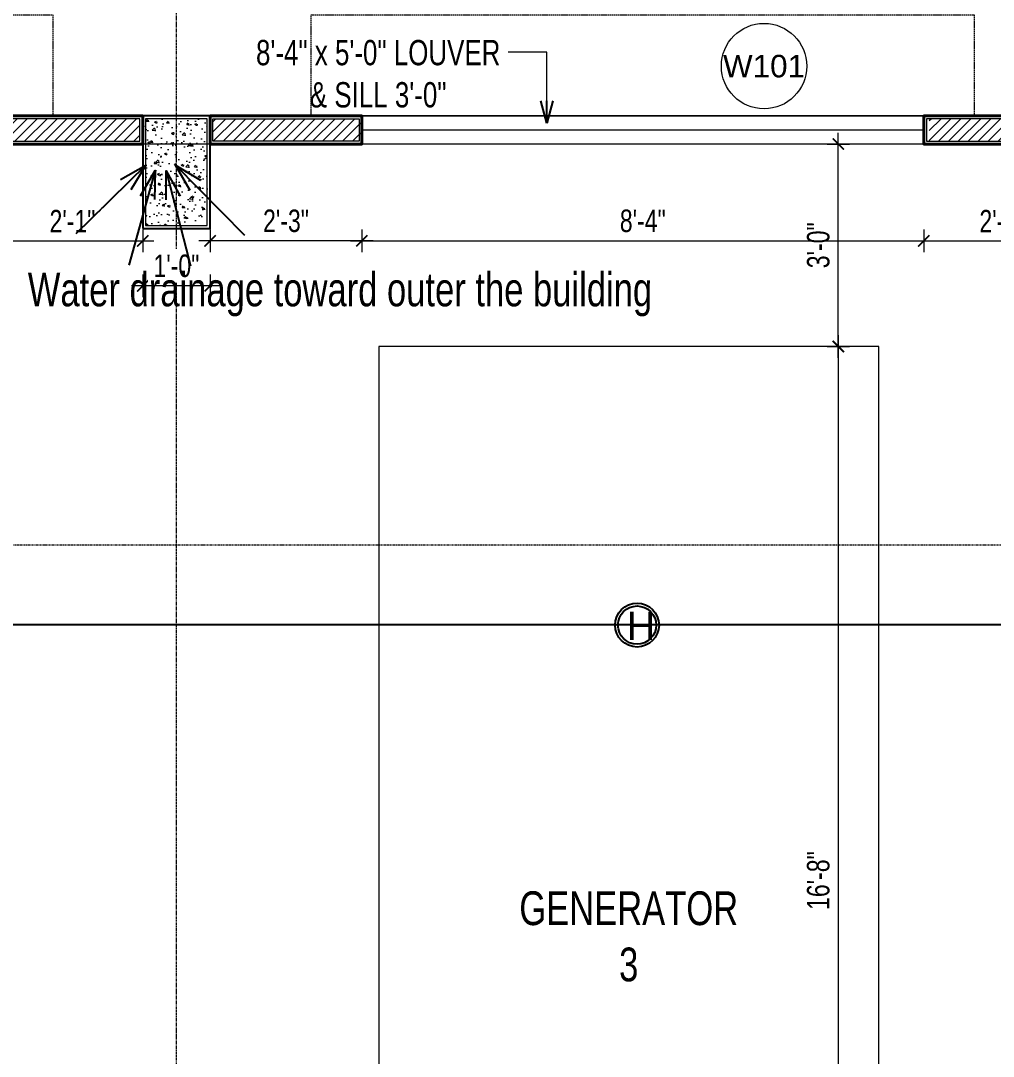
# Model space of a CAD drawing. Header units: inches. Extents: x 985 to 11353, y 526 to 2181.
# Drawn here: x 10440.2 to 10613.3, y 1625 to 1809.2 of the extents above; entities that cross this region are included whole.
import ezdxf
from ezdxf.enums import TextEntityAlignment as Align

# ---------------------------------------------------------------- set-up
doc = ezdxf.new("R2010")
doc.units = ezdxf.units.IN
doc.header["$MEASUREMENT"] = 0
for name, pattern in [('ACAD_ISO12W100', [21, 12, -3, 0, -3, 0, -3]), ('DASH', [0.35, 0.25, -0.1]), ('PHANTOMX2', [5, 2.5, -0.5, 0.5, -0.5, 0.5, -0.5])]:
    doc.linetypes.add(name, pattern=pattern)
for name, color, linetype in [('COLLUM', 1, 'Continuous'), ('FREE-TEXT', 7, 'Continuous'), ('HEAT DETECTOR', 6, 'Continuous'), ('zone wiring', 5, 'Continuous')]:
    doc.layers.add(name, color=color, linetype=linetype)
for name, color, linetype, lineweight in [('dim-8', 18, 'Continuous', 15), ('Dimension', 22, 'Continuous', 13), ('Elevation Marker', 252, 'Continuous', 15), ('FLOORTILE', 40, 'Continuous', 9), ('Glass', 5, 'Continuous', 9), ('grid', 9, 'Continuous', 13), ('HACTH', 8, 'Continuous', 9), ('I-DOOR-IDEN-N', 7, 'Continuous', 15), ('Parapet', 6, 'Continuous', 15), ('Plaster Line', 5, 'Continuous', 15), ('R_Marker', 4, 'Continuous', 13), ('Sunshed', 5, 'Continuous', 15), ('Text-02', 253, 'Continuous', 15), ('wall 05', 3, 'Continuous', 40), ('WINDOW', 140, 'Continuous', 9)]:
    doc.layers.add(name, color=color, linetype=linetype, lineweight=lineweight)
doc.styles.add('Arial', font='arial.ttf')
doc.styles.get("Standard").update_dxf_attribs({"font": 'isocp3.shx'})
doc.styles.add('Swiss721', font='swisscl.ttf')
doc.dimstyles.new('dim-12', dxfattribs={"dimtxt": 10, "dimasz": 3, "dimexe": 3, "dimexo": 3, "dimgap": 0.09, "dimtad": 0, "dimdec": 0, "dimzin": 3, "dimdsep": 46, "dimlunit": 4, "dimtxsty": 'Standard', "dimblk": 'OBLIQUE', "dimblk1": 'DOT', "dimblk2": 'OBLIQUE', "dimcen": 0.09, "dimaunit": 1, "dimadec": 0, "dimazin": 0, "dimtfac": 0.5, "dimtdec": 0, "dimtix": 1, "dimtmove": 1, "dimatfit": 0, "dimldrblk": 'OBLIQUE', "dimfxl": 1, "dimtvp": 1, "dimtolj": 1, "dimtzin": 0, "dimarcsym": 0})
doc.dimstyles.new('DIM02 (inch)', dxfattribs={"dimtxt": 2, "dimasz": 1, "dimexe": 1, "dimexo": 0, "dimgap": 0.5, "dimtad": 1, "dimdec": 1, "dimzin": 0, "dimdsep": 46, "dimlunit": 5, "dimtxsty": 'Swiss721', "dimblk": 'ARCHTICK', "dimcen": 0, "dimdle": 1, "dimclrd": 256, "dimclre": 256, "dimclrt": 256, "dimadec": 0, "dimazin": 0, "dimtfac": 1, "dimtdec": 1, "dimtofl": 0, "dimtmove": 0, "dimatfit": 3, "dimldrblk": 'ARCHTICK', "dimfxl": 1, "dimfxlon": 1, "dimtolj": 1, "dimtzin": 0, "dimlwd": 9, "dimlwe": 9, "dimarcsym": 0})
doc.dimstyles.new('DIM08', dxfattribs={"dimtxt": 8, "dimasz": 4, "dimexe": 4, "dimexo": 0, "dimgap": 3, "dimtad": 1, "dimdec": 1, "dimzin": 3, "dimdsep": 46, "dimlunit": 4, "dimtxsty": 'Swiss721', "dimblk": 'ARCHTICK', "dimcen": 0, "dimdle": 4, "dimclrd": 256, "dimclre": 256, "dimclrt": 256, "dimadec": 0, "dimazin": 0, "dimtfac": 1, "dimtdec": 1, "dimtofl": 0, "dimtmove": 0, "dimatfit": 3, "dimldrblk": 'ARCHTICK', "dimfxl": 4, "dimfxlon": 1, "dimtfill": 1, "dimtolj": 1, "dimtzin": 0, "dimlwd": 9, "dimlwe": 9, "dimarcsym": 0})
doc.dimstyles.new('Level Mark 4', dxfattribs={"dimscale": 0, "dimtxt": 4, "dimasz": 4, "dimexe": 1, "dimexo": 2, "dimgap": 1, "dimtad": 0, "dimdec": 1, "dimzin": 1, "dimdsep": 46, "dimlunit": 4, "dimtxsty": 'Swiss721', "dimblk": 'OPEN30', "dimcen": 0, "dimclrd": 256, "dimclre": 256, "dimclrt": 7, "dimadec": 0, "dimazin": 0, "dimtm": 1e-09, "dimtfac": 1, "dimtdec": 1, "dimtofl": 0, "dimtmove": 1, "dimatfit": 3, "dimldrblk": 'OPEN30', "dimfxl": 0, "dimtolj": 2, "dimtzin": 0, "dimlwd": 9, "dimlwe": 9, "dimarcsym": 0})

# ---------------------------------------------------------------- blocks, each defined once
blk = doc.blocks.new('_Open30')
at = {"color": 0, "linetype": 'ByBlock', "lineweight": -2}
for p, q in [((-1, 0.268), (0, 0)), ((0, 0), (-1, -0.268)), ((0, 0), (-1, 0))]:
    blk.add_line(p, q, dxfattribs=at)
blk = doc.blocks.new('_ArchTick')
at = {"color": 0, "linetype": 'ByBlock', "const_width": 0.15}
blk.add_lwpolyline([(-0.5, -0.5), (0.5, 0.5)], dxfattribs=at)
blk = doc.blocks.new('*D134')
at = {"layer": 'Defpoints', "color": 0, "transparency": 16777216}
for p in [(10578.66, 1751.28), (10578.66, 1551.28), (10585.68, 1551.28)]:
    blk.add_point(p, dxfattribs=at)
at = {"layer": 'Dimension', "lineweight": 9, "transparency": 16777216}
for p, q in [((10585.68, 1753.28), (10585.68, 1549.28)), ((10583.68, 1751.28), (10587.68, 1751.28)), ((10583.68, 1551.28), (10587.68, 1551.28))]:
    blk.add_line(p, q, dxfattribs=at)
at = {"layer": 'Dimension', "lineweight": 9, "transparency": 16777216, "xscale": 2, "yscale": 2, "zscale": 2}
for p, rotation in [((10585.68, 1751.28), 90), ((10585.68, 1551.28), 270)]:
    blk.add_blockref('_ArchTick', p, dxfattribs=dict(at, rotation=rotation))
at = {"layer": 'Dimension', "transparency": 16777216, "insert": (10582.13, 1656.28), "char_height": 4, "attachment_point": 5, "rotation": 90, "style": 'Swiss721', "bg_fill": 3, "box_fill_scale": 1.25, "bg_fill_color": 256, "bg_fill_true_color": 13158600, "bg_fill_transparency": 0}
blk.add_mtext('\\A1;16\'-8"', dxfattribs=at)
blk = doc.blocks.new('*D136')
at = {"layer": 'Defpoints', "color": 0, "transparency": 16777216}
for p in [(10573.47, 1787.28), (10585.68, 1787.28), (10578.66, 1751.28)]:
    blk.add_point(p, dxfattribs=at)
at = {"layer": 'Dimension', "lineweight": 9, "transparency": 16777216}
for p, q in [((10585.68, 1749.28), (10585.68, 1789.28)), ((10583.68, 1787.28), (10587.68, 1787.28)), ((10583.68, 1751.28), (10587.68, 1751.28))]:
    blk.add_line(p, q, dxfattribs=at)
at = {"layer": 'Dimension', "lineweight": 9, "transparency": 16777216, "xscale": 2, "yscale": 2, "zscale": 2}
for p, rotation in [((10585.68, 1787.28), 90), ((10585.68, 1751.28), 270)]:
    blk.add_blockref('_ArchTick', p, dxfattribs=dict(at, rotation=rotation))
at = {"layer": 'Dimension', "transparency": 16777216, "insert": (10582.13, 1769.28), "char_height": 4, "attachment_point": 5, "rotation": 90, "style": 'Swiss721', "bg_fill": 3, "box_fill_scale": 1.25, "bg_fill_color": 256, "bg_fill_true_color": 13158600, "bg_fill_transparency": 0}
blk.add_mtext('\\A1;3\'-0"', dxfattribs=at)
blk = doc.blocks.new('*D162')
at = {"layer": 'Defpoints', "color": 0, "transparency": 16777216}
for p in [(10436.88, 1787.28), (10461.88, 1780.28), (10461.88, 1770.06)]:
    blk.add_point(p, dxfattribs=at)
at = {"layer": 'Dimension', "lineweight": 9, "transparency": 16777216}
for p, q in [((10436.88, 1772.06), (10436.88, 1768.06)), ((10461.88, 1772.06), (10461.88, 1768.06)), ((10434.88, 1770.06), (10463.88, 1770.06))]:
    blk.add_line(p, q, dxfattribs=at)
at = {"layer": 'Dimension', "lineweight": 9, "transparency": 16777216, "xscale": 2, "yscale": 2, "zscale": 2, "rotation": 180}
blk.add_blockref('_ArchTick', (10436.88, 1770.06), dxfattribs=at)
at = {"layer": 'Dimension', "lineweight": 9, "transparency": 16777216, "xscale": 2, "yscale": 2, "zscale": 2}
blk.add_blockref('_ArchTick', (10461.88, 1770.06), dxfattribs=at)
at = {"layer": 'Dimension', "transparency": 16777216, "insert": (10449.38, 1773.57), "char_height": 4, "attachment_point": 5, "style": 'Swiss721', "bg_fill": 3, "box_fill_scale": 1.25, "bg_fill_color": 256, "bg_fill_true_color": 13158600, "bg_fill_transparency": 0}
blk.add_mtext('\\A1;2\'-1"', dxfattribs=at)
blk = doc.blocks.new('*D165')
at = {"layer": 'Defpoints', "color": 0, "transparency": 16777216}
for p in [(10500.88, 1787.28), (10473.88, 1780.28), (10473.88, 1770.06)]:
    blk.add_point(p, dxfattribs=at)
at = {"layer": 'Dimension', "lineweight": 9, "transparency": 16777216}
for p, q in [((10473.88, 1772.06), (10473.88, 1768.06)), ((10500.88, 1772.06), (10500.88, 1768.06)), ((10502.88, 1770.06), (10471.88, 1770.06))]:
    blk.add_line(p, q, dxfattribs=at)
at = {"layer": 'Dimension', "lineweight": 9, "transparency": 16777216, "xscale": 2, "yscale": 2, "zscale": 2, "rotation": 180}
blk.add_blockref('_ArchTick', (10473.88, 1770.06), dxfattribs=at)
at = {"layer": 'Dimension', "lineweight": 9, "transparency": 16777216, "xscale": 2, "yscale": 2, "zscale": 2}
blk.add_blockref('_ArchTick', (10500.88, 1770.06), dxfattribs=at)
at = {"layer": 'Dimension', "transparency": 16777216, "insert": (10487.38, 1773.61), "char_height": 4, "attachment_point": 5, "style": 'Swiss721', "bg_fill": 3, "box_fill_scale": 1.25, "bg_fill_color": 256, "bg_fill_true_color": 13158600, "bg_fill_transparency": 0}
blk.add_mtext('\\A1;2\'-3"', dxfattribs=at)
blk = doc.blocks.new('*D166')
at = {"layer": 'Defpoints', "color": 0, "transparency": 16777216}
for p in [(10500.88, 1787.28), (10600.88, 1787.28), (10600.88, 1770.06)]:
    blk.add_point(p, dxfattribs=at)
at = {"layer": 'Dimension', "lineweight": 9, "transparency": 16777216}
for p, q in [((10500.88, 1772.06), (10500.88, 1768.06)), ((10600.88, 1772.06), (10600.88, 1768.06)), ((10498.88, 1770.06), (10602.88, 1770.06))]:
    blk.add_line(p, q, dxfattribs=at)
at = {"layer": 'Dimension', "lineweight": 9, "transparency": 16777216, "xscale": 2, "yscale": 2, "zscale": 2, "rotation": 180}
blk.add_blockref('_ArchTick', (10500.88, 1770.06), dxfattribs=at)
at = {"layer": 'Dimension', "lineweight": 9, "transparency": 16777216, "xscale": 2, "yscale": 2, "zscale": 2}
blk.add_blockref('_ArchTick', (10600.88, 1770.06), dxfattribs=at)
at = {"layer": 'Dimension', "transparency": 16777216, "insert": (10550.88, 1773.61), "char_height": 4, "attachment_point": 5, "style": 'Swiss721', "bg_fill": 3, "box_fill_scale": 1.25, "bg_fill_color": 256, "bg_fill_true_color": 13158600, "bg_fill_transparency": 0}
blk.add_mtext('\\A1;8\'-4"', dxfattribs=at)
blk = doc.blocks.new('*D169')
at = {"layer": 'Defpoints', "color": 0, "transparency": 16777216}
for p in [(10600.88, 1787.28), (10628.88, 1780.28), (10628.88, 1770.06)]:
    blk.add_point(p, dxfattribs=at)
at = {"layer": 'Dimension', "lineweight": 9, "transparency": 16777216}
for p, q in [((10600.88, 1772.06), (10600.88, 1768.06)), ((10628.88, 1772.06), (10628.88, 1768.06)), ((10598.88, 1770.06), (10630.88, 1770.06))]:
    blk.add_line(p, q, dxfattribs=at)
at = {"layer": 'Dimension', "lineweight": 9, "transparency": 16777216, "xscale": 2, "yscale": 2, "zscale": 2, "rotation": 180}
blk.add_blockref('_ArchTick', (10600.88, 1770.06), dxfattribs=at)
at = {"layer": 'Dimension', "lineweight": 9, "transparency": 16777216, "xscale": 2, "yscale": 2, "zscale": 2}
blk.add_blockref('_ArchTick', (10628.88, 1770.06), dxfattribs=at)
at = {"layer": 'Dimension', "transparency": 16777216, "insert": (10614.88, 1773.57), "char_height": 4, "attachment_point": 5, "style": 'Swiss721', "bg_fill": 3, "box_fill_scale": 1.25, "bg_fill_color": 256, "bg_fill_true_color": 13158600, "bg_fill_transparency": 0}
blk.add_mtext('\\A1;2\'-4"', dxfattribs=at)
blk = doc.blocks.new('wall&door')
at = {"color": 0, "linetype": 'ByBlock', "lineweight": -2}
blk.add_circle((0, 0), 3.039, dxfattribs=at)
at = {"color": 0, "linetype": 'ByBlock', "lineweight": -2, "ltscale": 25.4, "style": 'Arial'}
blk.add_attdef('PT1', text='', height=1.6, dxfattribs=at).set_placement((0, 0), align=Align.MIDDLE_CENTER)
blk = doc.blocks.new('*D221')
at = {"layer": 'Dimension', "lineweight": 9, "transparency": 16777216}
for p, q in [((10461.88, 1764.06), (10461.88, 1760.06)), ((10473.88, 1764.06), (10473.88, 1760.06)), ((10475.88, 1762.06), (10459.88, 1762.06))]:
    blk.add_line(p, q, dxfattribs=at)
at = {"layer": 'Dimension', "lineweight": 9, "transparency": 16777216, "xscale": 2, "yscale": 2, "zscale": 2, "rotation": 180}
blk.add_blockref('_ArchTick', (10461.88, 1762.06), dxfattribs=at)
at = {"layer": 'Dimension', "lineweight": 9, "transparency": 16777216, "xscale": 2, "yscale": 2, "zscale": 2}
blk.add_blockref('_ArchTick', (10473.88, 1762.06), dxfattribs=at)
at = {"layer": 'Dimension', "transparency": 16777216, "insert": (10467.88, 1765.61), "char_height": 4, "attachment_point": 5, "style": 'Swiss721', "bg_fill": 3, "box_fill_scale": 1.25, "bg_fill_color": 256, "bg_fill_true_color": 13158600, "bg_fill_transparency": 0}
blk.add_mtext('\\A1;1\'-0"', dxfattribs=at)
at = {"layer": 'Defpoints', "color": 0, "transparency": 16777216}
for p in [(10461.88, 1764.1), (10473.88, 1764.28), (10461.88, 1762.06)]:
    blk.add_point(p, dxfattribs=at)
blk = doc.blocks.new('_Dot')
at = {"color": 0, "linetype": 'ByBlock', "lineweight": -2}
blk.add_line((-0.5, 0), (-1, 0), dxfattribs=at)
at = {"color": 0, "linetype": 'ByBlock', "const_width": 0.5}
blk.add_lwpolyline([(-0.25, 0, 1), (0.25, 0, 1)], format="xyb", close=True, dxfattribs=at)
blk = doc.blocks.new('_OBLIQUE')
at = {"color": 0, "linetype": 'ByBlock'}
blk.add_line((-0.5, -0.5), (0.5, 0.5), dxfattribs=at)
blk = doc.blocks.new('*D235')
at = {"layer": 'Defpoints', "color": 0, "transparency": 16777216}
for p in [(10957.48, 1864.63), (9972.88, 1792.28), (10957.48, 1791.78)]:
    blk.add_point(p, dxfattribs=at)
at = {"layer": 'Plaster Line', "lineweight": 9, "transparency": 16777216}
for p, q in [((9971.88, 1864.63), (10958.48, 1864.63)), ((9972.88, 1860.63), (9972.88, 1865.63)), ((10957.48, 1860.63), (10957.48, 1865.63))]:
    blk.add_line(p, q, dxfattribs=at)
at = {"layer": 'Plaster Line', "lineweight": 9, "transparency": 16777216, "rotation": 180}
blk.add_blockref('_ArchTick', (9972.88, 1864.63), dxfattribs=at)
at = {"layer": 'Plaster Line', "lineweight": 9, "transparency": 16777216}
blk.add_blockref('_ArchTick', (10957.48, 1864.63), dxfattribs=at)
at = {"layer": 'Plaster Line', "transparency": 16777216, "insert": (10465.18, 1867.47), "char_height": 2, "attachment_point": 5, "style": 'Swiss721', "bg_fill": 3, "box_fill_scale": 1.25, "bg_fill_color": 256, "bg_fill_true_color": 13158600, "bg_fill_transparency": 0}
blk.add_mtext('\\A1;984{\\H1.000000x;\\S1/2;}"', dxfattribs=at)
blk = doc.blocks.new('HEAT DETECTOR')
at = {"layer": 'HEAT DETECTOR'}
for radius in [3.9, 3.4]:
    blk.add_circle((-413.33, 4156), radius, dxfattribs=at)
at = {"layer": 'HEAT DETECTOR', "insert": (-415.18, 4158.37), "char_height": 5, "attachment_point": 1}
blk.add_mtext_dynamic_manual_height_columns('{\\fArial|b0|i0|c0|p34;H}', width=5, gutter_width=1, heights=[4.09], dxfattribs=at)

msp = doc.modelspace()

# ---------------------------------------------------------------- linework, layer by layer
at = {"layer": 'FLOORTILE', "linetype": 'Continuous', "ltscale": 10}
msp.add_lwpolyline([(10503.88, 1551.28), (10592.88, 1551.28), (10592.88, 1751.28), (10503.88, 1751.28)], close=True, dxfattribs=at)
at = {"layer": 'grid', "linetype": 'PHANTOMX2', "ltscale": 0.2}
for points in [[(10467.88, 1407.33), (10467.88, 1823.1)], [(10991.53, 1787.28), (10082.38, 1787.28)]]:
    msp.add_lwpolyline(points, dxfattribs=at)
at = {"layer": 'Plaster Line'}
for points in [[(10461.38, 1791.78), (10437.38, 1791.78), (10437.38, 1787.78), (10461.38, 1787.78)], [(10474.38, 1791.78), (10500.38, 1791.78), (10500.38, 1787.78), (10474.38, 1787.78)], [(10628.38, 1791.78), (10601.38, 1791.78), (10601.38, 1787.78), (10628.38, 1787.78)]]:
    msp.add_lwpolyline(points, close=True, dxfattribs=at)
at = {"layer": 'Sunshed', "linetype": 'DASH'}
for points in [[(10336.88, 1792.28), (10327.88, 1792.28), (10327.88, 1810.28), (10445.88, 1810.28), (10445.88, 1810.28), (10445.88, 1792.28), (10437.38, 1792.28)], [(10500.88, 1792.28), (10491.88, 1792.28), (10491.88, 1810.28), (10609.88, 1810.28), (10609.88, 1810.28), (10609.88, 1792.28), (10601.38, 1792.28)]]:
    msp.add_lwpolyline(points, dxfattribs=at)
at = {"layer": 'wall 05'}
for points in [[(10461.88, 1792.28), (10436.88, 1792.28), (10436.88, 1787.28), (10461.88, 1787.28)], [(10473.88, 1792.28), (10500.88, 1792.28), (10500.88, 1787.28), (10473.88, 1787.28)], [(10628.88, 1792.28), (10600.88, 1792.28), (10600.88, 1787.28), (10628.88, 1787.28)]]:
    msp.add_lwpolyline(points, close=True, dxfattribs=at)

# ---------------------------------------------------------------- block references
at = {"layer": 'FREE-TEXT'}
msp.add_blockref('HEAT DETECTOR', (10963.2, -2454.28), dxfattribs=at)
at = {"layer": 'I-DOOR-IDEN-N'}
ref = msp.add_blockref('wall&door', (10572.46, 1801.15), dxfattribs=dict(at, xscale=2.5, yscale=2.5, zscale=2.5))
ref.add_attrib('PT1', 'W101', dxfattribs={"layer": '0', "color": 7, "linetype": 'ByBlock', "lineweight": -2, "ltscale": 25.4, "height": 4, "style": 'Arial'}).set_placement((10572.46, 1801.15), align=Align.MIDDLE_CENTER)

# ---------------------------------------------------------------- texts
at = {"layer": 'dim-8', "linetype": 'Continuous', "ltscale": 10, "attachment_point": 5, "style": 'Swiss721'}
for s, insert, char_height in [('\\A1;8\'-4" x 5\'-0" LOUVER\\P& SILL 3\'-0"', (10503.79, 1799.77), 4.5), ('\\A1;GENERATOR\\P3', (10548.38, 1646.32), 6)]:
    msp.add_mtext(s, dxfattribs=dict(at, insert=insert, char_height=char_height))

# ---------------------------------------------------------------- leaders
at = {"layer": 'FLOORTILE', "linetype": 'Continuous', "ltscale": 10}
msp.add_leader([(10533.81, 1790.98), (10533.81, 1803.66), (10526.94, 1803.66)], dimstyle='Level Mark 4', override={"dimscale": 1}, dxfattribs=at)

# ---------------------------------------------------------------- next in the draw order: dimensions: what is measured, and where the dimension line sits
at = {"layer": 'Dimension'}
dim = msp.add_linear_dim(base=(10585.68, 1551.28), p1=(10578.66, 1751.28), p2=(10578.66, 1551.28), angle=90, dimstyle='DIM08', override={"dimscale": 0.5, "dimarcsym": 2}, dxfattribs=at)
dim.commit()
dim.dimension.update_dxf_attribs({"geometry": '*D134', "text_midpoint": (10585.68, 1656.28), "dimtype": 160})

# ---------------------------------------------------------------- next in the draw order: linework, layer by layer
at = {"layer": 'Elevation Marker', "linetype": 'ACAD_ISO12W100', "ltscale": 0.02}
msp.add_line((11023.29, 1715.94), (9958.56, 1715.94), dxfattribs=at)
at = {"layer": 'zone wiring', "color": 3}
msp.add_line((10877.68, 1701.76), (10330.58, 1701.76), dxfattribs=at)

# ---------------------------------------------------------------- next in the draw order: dimensions: what is measured, and where the dimension line sits
at = {"layer": 'Dimension'}
dim = msp.add_linear_dim(base=(10585.68, 1787.28), p1=(10578.66, 1751.28), p2=(10573.47, 1787.28), angle=90, dimstyle='DIM08', override={"dimscale": 0.5, "dimarcsym": 2}, dxfattribs=at)
dim.commit()
dim.dimension.update_dxf_attribs({"geometry": '*D136', "text_midpoint": (10582.13, 1769.28)})

# ---------------------------------------------------------------- next in the draw order: hatches: boundary and pattern name
at = {"layer": 'HACTH', "lineweight": 0}
h = msp.add_hatch(dxfattribs=at)
h.set_pattern_fill('ANSI31', color=256, scale=10, style=0)
h.set_pattern_definition([(45, (-140643.2653, -168572.0777), (-0.8838834765, 0.8838834765), [])])
h.paths.add_polyline_path([(10601.88, 1791.78), (10601.88, 1787.78), (10628.38, 1787.78), (10628.38, 1791.78)])
h.paths.add_polyline_path([(10474.38, 1791.78), (10474.38, 1787.78), (10500.88, 1787.78), (10500.88, 1791.78)])
h.paths.add_polyline_path([(10461.38, 1787.78), (10461.38, 1791.78), (10437.88, 1791.78), (10437.88, 1787.78)])
h.paths.add_polyline_path([(10300.38, 1787.78), (10300.38, 1791.78), (10276.88, 1791.78), (10276.88, 1787.78)])
h.paths.add_polyline_path([(10175.88, 1787.78), (10175.88, 1791.78), (10152.38, 1791.78), (10152.38, 1787.78)])
h.paths.add_polyline_path([(10112.88, 1791.78), (10112.88, 1787.78), (10139.38, 1787.78), (10139.38, 1791.78)])
h.paths.add_polyline_path([(10011.88, 1787.78), (10011.88, 1791.78), (9985.38, 1791.78), (9985.38, 1787.78)])
h.paths.add_polyline_path([(10336.38, 1787.78), (10336.38, 1791.78), (10313.38, 1791.78), (10313.38, 1787.78)])

# ---------------------------------------------------------------- next in the draw order: linework, layer by layer
at = {"layer": 'Glass', "ltscale": 10}
msp.add_lwpolyline([(10500.88, 1792.28), (10600.88, 1792.28), (10600.88, 1789.78), (10500.88, 1789.78)], close=True, dxfattribs=at)
at = {"layer": 'WINDOW'}
msp.add_lwpolyline([(10600.88, 1792.28), (10600.88, 1787.28), (10500.88, 1787.28), (10500.88, 1792.28)], dxfattribs=at)

# ---------------------------------------------------------------- next in the draw order: dimensions: what is measured, and where the dimension line sits
at = {"layer": 'Dimension'}
dim = msp.add_linear_dim(base=(10461.88, 1770.06), p1=(10436.88, 1787.28), p2=(10461.88, 1780.28), angle=180, dimstyle='DIM08', override={"dimscale": 0.5, "dimarcsym": 2}, dxfattribs=at)
dim.commit()
dim.dimension.update_dxf_attribs({"geometry": '*D162', "text_midpoint": (10449.38, 1773.57)})
dim = msp.add_linear_dim(base=(10473.88, 1770.06), p1=(10500.88, 1787.28), p2=(10473.88, 1780.28), dimstyle='DIM08', override={"dimscale": 0.5, "dimarcsym": 2}, dxfattribs=at)
dim.commit()
dim.dimension.update_dxf_attribs({"geometry": '*D165', "text_midpoint": (10487.38, 1773.61)})

# ---------------------------------------------------------------- next in the draw order: hatches: boundary and pattern name
at = {"layer": 'HACTH', "lineweight": 0}
h = msp.add_hatch(dxfattribs=at)
h.set_pattern_fill('AR-CONC', color=256, scale=0.5, style=0)
h.set_pattern_definition([(50, (-130340.4177, -170029.9416), (3.586300913, -0.313760675), [0.375, -4.125]), (355, (-130340.4177, -170029.9416), (-0.69375667, 3.76096067), [0.3, -3.3]), (100.4514, (-130340.119, -170029.9677), (2.89254691, 3.44719771), [0.31870095, -3.50571056]), (46.1842, (-130340.4177, -170028.9416), (5.33620524, -0.82759507), [0.5625, -6.1875]), (96.6356, (-130339.973, -170029.0105), (4.67331353, 4.87058935), [0.47805144, -5.258565]), (351.1842, (-130340.418, -170028.9416), (4.67330973, 4.870593), [0.45, -4.95]), (21, (-130339.9177, -170029.1916), (2.98453526, -2.013094453), [0.375, -4.125]), (326, (-130339.9177, -170029.1916), (1.21657666, 3.625750225), [0.3, -3.3]), (71.4514, (-130339.669, -170029.3593), (4.201113143, 1.612652484), [0.31870095, -3.50571056]), (37.5, (-130340.4177, -170029.9416), (0.0607992766, 1.664469269), [0, -3.26, 0, -3.35, 0, -3.3125]), (7.5, (-130340.4177, -170029.9416), (1.315347687, 1.97205856), [0, -1.91, 0, -3.185, 0, -1.2625]), (327.5, (-130341.5327, -170029.9416), (2.669112181, -0.112774359), [0, -1.25, 0, -3.9, 0, -5.175]), (317.5, (-130342.0327, -170029.9416), (2.915930847, 0.500524912), [0, -1.625, 0, -2.59, 0, -3.675])])
h.paths.add_polyline_path([(10467.88, 1787.28), (10467.88, 1791.78), (10462.38, 1791.78), (10462.38, 1787.28)])
h.paths.add_polyline_path([(10473.38, 1787.28), (10473.38, 1791.78), (10467.88, 1791.78), (10467.88, 1787.28)])
h.paths.add_polyline_path([(10467.88, 1772.78), (10473.38, 1772.78), (10473.38, 1787.28), (10467.88, 1787.28)])
h.paths.add_polyline_path([(10467.88, 1787.28), (10462.38, 1787.28), (10462.38, 1772.78), (10467.88, 1772.78)])

# ---------------------------------------------------------------- next in the draw order: linework, layer by layer
at = {"layer": 'COLLUM', "linetype": 'Continuous', "ltscale": 10}
msp.add_lwpolyline([(10461.88, 1772.28), (10473.88, 1772.28), (10473.88, 1792.28), (10461.88, 1792.28)], close=True, dxfattribs=at)
at = {"layer": 'Plaster Line'}
msp.add_lwpolyline([(10462.38, 1772.78), (10473.38, 1772.78), (10473.38, 1791.78), (10462.38, 1791.78)], close=True, dxfattribs=at)

# ---------------------------------------------------------------- next in the draw order: dimensions: what is measured, and where the dimension line sits
at = {"layer": 'Dimension'}
dim = msp.add_linear_dim(base=(10600.88, 1770.06), p1=(10500.88, 1787.28), p2=(10600.88, 1787.28), angle=180, dimstyle='DIM08', override={"dimscale": 0.5, "dimarcsym": 2}, dxfattribs=at)
dim.commit()
dim.dimension.update_dxf_attribs({"geometry": '*D166', "text_midpoint": (10550.88, 1773.61)})
dim = msp.add_linear_dim(base=(10461.88, 1762.06), p1=(10473.88, 1764.28), p2=(10461.88, 1764.1), dimstyle='DIM08', override={"dimscale": 0.5, "dimarcsym": 2}, dxfattribs=at)
dim.commit()
dim.dimension.update_dxf_attribs({"geometry": '*D221', "text_midpoint": (10467.88, 1765.61)})

# ---------------------------------------------------------------- next in the draw order: leaders
at = {"layer": 'R_Marker'}
for points in [[(10462.41, 1783.55), (10449.96, 1771.33)], [(10467.74, 1783.51), (10479.97, 1771.06)]]:
    msp.add_leader(points, dimstyle='dim-12', override={"dimasz": 5, "dimldrblk": 'Open30', "dimfxl": 4}, dxfattribs=at)

# ---------------------------------------------------------------- next in the draw order: texts
at = {"layer": 'Text-02', "insert": (10441.43, 1764.43), "char_height": 6, "width": 176.7295, "attachment_point": 1, "style": 'Swiss721'}
msp.add_mtext('Water drainage toward outer the building', dxfattribs=at)

# ---------------------------------------------------------------- next in the draw order: dimensions: what is measured, and where the dimension line sits
at = {"layer": 'Dimension'}
dim = msp.add_linear_dim(base=(10628.88, 1770.06), p1=(10600.88, 1787.28), p2=(10628.88, 1780.28), angle=180, dimstyle='DIM08', override={"dimscale": 0.5, "dimarcsym": 2}, dxfattribs=at)
dim.commit()
dim.dimension.update_dxf_attribs({"geometry": '*D169', "text_midpoint": (10614.88, 1773.57)})

# ---------------------------------------------------------------- next in the draw order: leaders
at = {"layer": 'R_Marker'}
for points in [[(10464.09, 1782.56), (10459.42, 1765.75)], [(10466.04, 1782.55), (10470.41, 1765.65)]]:
    msp.add_leader(points, dimstyle='dim-12', override={"dimasz": 5, "dimldrblk": 'Open30', "dimfxl": 4}, dxfattribs=at)

# ---------------------------------------------------------------- next in the draw order: linework, layer by layer
at = {"layer": 'Parapet'}
for points in [[(9972.88, 1426.28), (10957.98, 1426.28), (10957.98, 1792.28), (9972.88, 1792.28)], [(9977.88, 1431.28), (10952.98, 1431.28), (10952.98, 1787.28), (9977.88, 1787.28)]]:
    msp.add_lwpolyline(points, close=True, dxfattribs=at)

# ---------------------------------------------------------------- next in the draw order: dimensions: what is measured, and where the dimension line sits
at = {"layer": 'Plaster Line'}
dim = msp.add_linear_dim(base=(10957.48, 1864.63), p1=(9972.88, 1792.28), p2=(10957.48, 1791.78), dimstyle='DIM02 (inch)', override={"dimpost": '"', "dimfxl": 4, "dimtfill": 1, "dimarcsym": 2}, dxfattribs=at)
dim.commit()
dim.dimension.update_dxf_attribs({"geometry": '*D235', "text_midpoint": (10465.18, 1867.47)})

doc.saveas('drawing.dxf')
